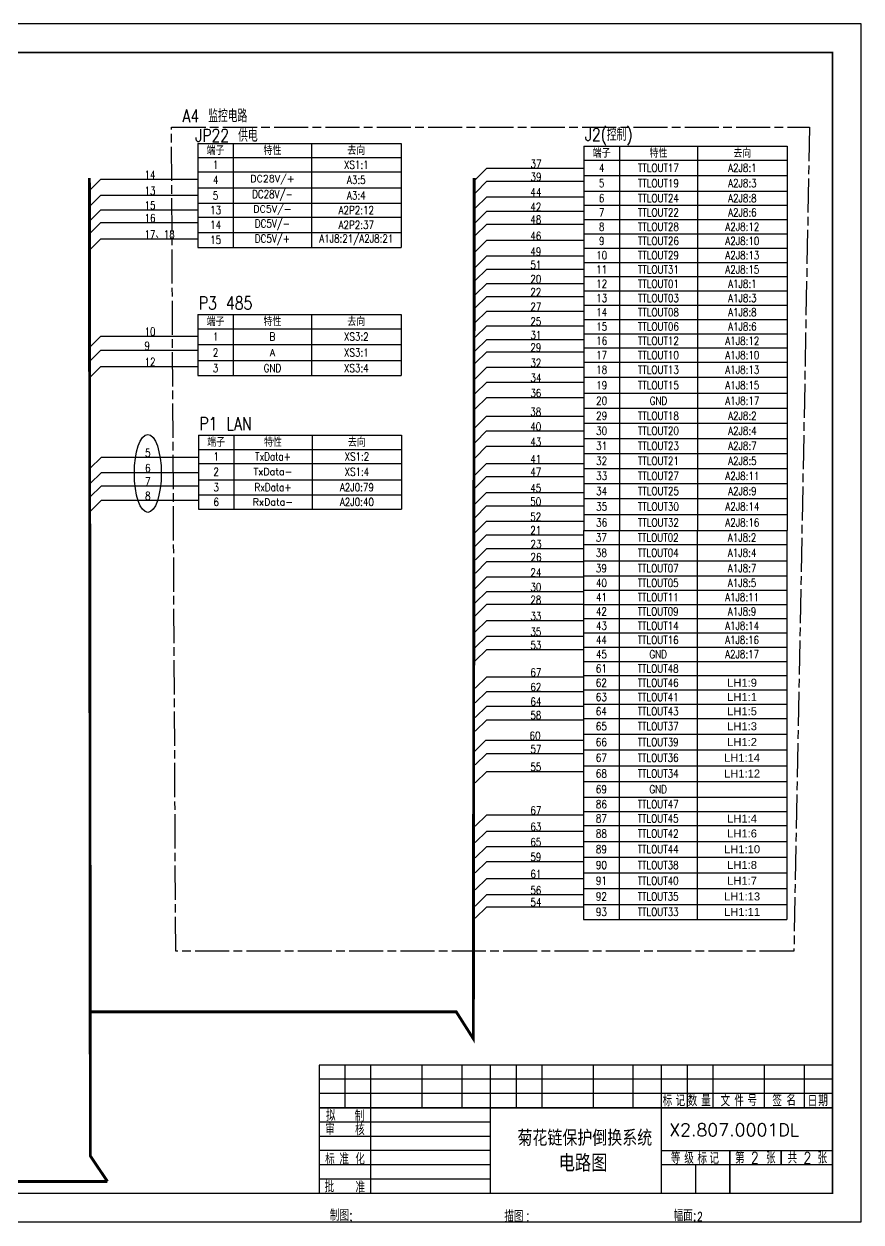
# Model space of a CAD drawing. Header units: millimetres. Extents: x 2141 to 3411, y 907 to 1899.
# Drawn here: x 3117.5 to 3411.1, y 1478.9 to 1899 of the extents above; entities that cross this region are included whole.
import ezdxf

# ---------------------------------------------------------------- set-up
doc = ezdxf.new("R2010")
doc.units = ezdxf.units.MM
doc.linetypes.add('CENTERLINE', pattern=[30, 12, -1.5, 3, -1.5, 12])
doc.layers.add('1', color=7, linetype='Continuous')
doc.layers.add('粗', color=7, linetype='Continuous')
doc.styles.add('HZ', font='txt', dxfattribs={"width": 0.8, "bigfont": 'HZDX'})
doc.styles.add('L', font='romanc.shx', dxfattribs={"width": 0.8, "bigfont": 'HZDX.shx'})
doc.styles.add('R', font='romanc', dxfattribs={"width": 0.8, "bigfont": 'hzdx'})
doc.styles.get("Standard").update_dxf_attribs({"font": 'arial.ttf'})

# ---------------------------------------------------------------- blocks, each defined once
blk = doc.blocks.new('*T6')
at = {"layer": '粗', "color": 0, "linetype": 'ByBlock', "lineweight": -2, "transparency": 16777216}
for p, q in [((0, 0), (71.26, 0)), ((0, 0), (0, -36.48)), ((12.43, 0), (12.43, -36.48)), ((39.86, 0), (39.86, -36.48)), ((71.26, 0), (71.26, -36.48)), ((0, -5), (71.26, -5)), ((0, -10), (71.26, -10)), ((0, -15.65), (71.26, -15.65)), ((0, -20.93), (71.26, -20.93)), ((0, -25.93), (71.26, -25.93)), ((0, -31.21), (71.26, -31.21)), ((0, -36.48), (71.26, -36.48))]:
    blk.add_line(p, q, dxfattribs=at)
at = {"layer": '粗', "color": 0, "transparency": 16777216, "attachment_point": 5, "style": 'L'}
for s, insert, char_height, width in [('{\\fSimSun|b0|i0|c134|p2;端子}', (6.22, -2.5), 2.8067, 11.4315), ('{\\fSimSun|b0|i0|c134|p2;特性}', (26.14, -2.5), 2.8067, 26.4235), ('{\\fSimSun|b0|i0|c134|p2;去向}', (55.56, -2.5), 2.8067, 30.4001), ('1', (6.22, -7.5), 2.81, 11.4315), ('XS1:1', (55.56, -7.5), 2.8, 30.4001), ('4', (6.22, -12.83), 2.81, 11.4315), ('A3:5', (55.56, -12.83), 2.807, 30.4001), ('DC28V/-', (26.14, -18.29), 2.807, 26.4235), ('5', (6.22, -18.29), 2.81, 11.4315), ('A3:4', (55.56, -18.29), 2.8, 30.4001), ('13', (6.22, -23.43), 2.807, 11.4315), ('A2P2:12', (55.56, -23.43), 2.807, 30.4001), ('14', (6.22, -28.57), 2.807, 11.4315), ('DC5V/-', (26.14, -28.57), 2.807, 26.4235), ('A2P2:37', (55.56, -28.57), 2.807, 30.4001), ('15', (6.22, -33.85), 2.807, 11.4315), ('DC5V/+', (26.14, -33.85), 2.807, 26.4235), ('A1J8:21/A2J8:21', (55.56, -33.85), 2.8067, 30.4001)]:
    blk.add_mtext(s, dxfattribs=dict(at, insert=insert, char_height=char_height, width=width))
at = {"layer": '粗', "color": 0, "transparency": 16777216, "char_height": 2.45, "width": 26.4235, "attachment_point": 5}
for s, insert in [('{\\Fromanc|c134;DC28V/+}', (26.14, -12.83)), ('{\\Fromanc|c134;DC5V/-}', (26.14, -23.43))]:
    blk.add_mtext(s, dxfattribs=dict(at, insert=insert))
blk = doc.blocks.new('*T11')
at = {"layer": '粗', "color": 0, "linetype": 'ByBlock', "lineweight": -2, "transparency": 16777216}
for p, q in [((0, 0), (71.26, 0)), ((0, 0), (0, -25.93)), ((12.43, 0), (12.43, -25.93)), ((39.86, 0), (39.86, -25.93)), ((71.26, 0), (71.26, -25.93)), ((0, -5), (71.26, -5)), ((0, -10), (71.26, -10)), ((0, -15.65), (71.26, -15.65)), ((0, -20.93), (71.26, -20.93)), ((0, -25.93), (71.26, -25.93))]:
    blk.add_line(p, q, dxfattribs=at)
at = {"layer": '粗', "color": 0, "transparency": 16777216, "attachment_point": 5, "style": 'L'}
for s, insert, char_height, width in [('{\\fSimSun|b0|i0|c134|p2;端子}', (6.22, -2.5), 2.8067, 11.4315), ('{\\fSimSun|b0|i0|c134|p2;特性}', (26.14, -2.5), 2.8067, 26.4235), ('{\\fSimSun|b0|i0|c134|p2;去向}', (55.56, -2.5), 2.8067, 30.4001), ('1', (6.22, -7.5), 2.81, 11.4315), ('TxData+', (26.14, -7.5), 2.807, 26.4235), ('XS1:2', (55.56, -7.5), 2.8, 30.4001), ('2', (6.22, -12.83), 2.81, 11.4315), ('XS1:4', (55.56, -12.83), 2.807, 30.4001), ('3', (6.22, -18.29), 2.81, 11.4315), ('RxData+', (26.14, -18.29), 2.807, 26.4235), ('A2J0:79', (55.56, -18.29), 2.8, 30.4001), ('6', (6.22, -23.43), 2.81, 11.4315), ('A2J0:40', (55.56, -23.43), 2.8, 30.4001)]:
    blk.add_mtext(s, dxfattribs=dict(at, insert=insert, char_height=char_height, width=width))
at = {"layer": '粗', "color": 0, "transparency": 16777216, "char_height": 2.45, "width": 26.4235, "attachment_point": 5}
for s, insert in [('{\\Fromanc|c134;TxData-}', (26.14, -12.83)), ('{\\Fromanc|c134;RxData-}', (26.14, -23.43))]:
    blk.add_mtext(s, dxfattribs=dict(at, insert=insert))
blk = doc.blocks.new('*T12')
at = {"layer": '粗', "color": 0, "linetype": 'ByBlock', "lineweight": -2, "transparency": 16777216}
for p, q in [((0, 0), (71.26, 0)), ((0, 0), (0, -134.78)), ((12.43, 0), (12.43, -134.78)), ((39.86, 0), (39.86, -134.78)), ((71.26, 0), (71.26, -134.78)), ((0, -5), (71.26, -5)), ((0, -10.28), (71.26, -10.28)), ((0, -15.78), (71.26, -15.78)), ((0, -20.78), (71.26, -20.78)), ((0, -25.78), (71.26, -25.78)), ((0, -30.78), (71.26, -30.78)), ((0, -35.78), (71.26, -35.78)), ((0, -40.78), (71.26, -40.78)), ((0, -45.78), (71.26, -45.78)), ((0, -50.78), (71.26, -50.78)), ((0, -55.78), (71.26, -55.78)), ((0, -60.78), (71.26, -60.78)), ((0, -65.78), (71.26, -65.78)), ((0, -70.78), (71.26, -70.78)), ((0, -75.78), (71.26, -75.78)), ((0, -81.05), (71.26, -81.05)), ((0, -86.65), (71.26, -86.65)), ((0, -91.93), (71.26, -91.93)), ((0, -97.2), (71.26, -97.2)), ((0, -102.48), (71.26, -102.48)), ((0, -107.76), (71.26, -107.76)), ((0, -113.03), (71.26, -113.03)), ((0, -118.31), (71.26, -118.31)), ((0, -123.59), (71.26, -123.59)), ((0, -129.18), (71.26, -129.18)), ((0, -134.78), (71.26, -134.78))]:
    blk.add_line(p, q, dxfattribs=at)
at = {"layer": '粗', "color": 0, "transparency": 16777216, "attachment_point": 5, "style": 'L'}
for s, insert, char_height, width in [('{\\fSimSun|b0|i0|c134|p2;端子}', (6.22, -2.5), 2.8067, 11.4315), ('{\\fSimSun|b0|i0|c134|p2;特性}', (26.14, -2.5), 2.8067, 26.4235), ('{\\fSimSun|b0|i0|c134|p2;去向}', (55.56, -2.5), 2.8067, 30.4001), ('4', (6.22, -7.64), 2.81, 11.4315), ('TTLOUT17', (26.14, -7.64), 2.807, 26.4235), ('5', (6.22, -13.03), 2.81, 11.4315), ('6', (6.22, -18.28), 2.81, 11.4315), ('TTLOUT24', (26.14, -18.28), 2.807, 26.4235), ('7', (6.22, -23.28), 2.81, 11.4315), ('TTLOUT22', (26.14, -23.28), 2.807, 26.4235), ('8', (6.22, -28.28), 2.81, 11.4315), ('TTLOUT28', (26.14, -28.28), 2.807, 26.4235), ('9', (6.22, -33.28), 2.81, 11.4315), ('TTLOUT26', (26.14, -33.28), 2.807, 26.4235), ('10', (6.22, -38.28), 2.807, 11.4315), ('TTLOUT29', (26.14, -38.28), 2.807, 26.4235), ('11', (6.22, -43.28), 2.807, 11.4315), ('TTLOUT31', (26.14, -43.28), 2.807, 26.4235), ('12', (6.22, -48.28), 2.807, 11.4315), ('TTLOUT01', (26.14, -48.28), 2.807, 26.4235), ('A1J8:1', (55.56, -48.28), 2.807, 30.4001), ('13', (6.22, -53.28), 2.807, 11.4315), ('TTLOUT03', (26.14, -53.28), 2.807, 26.4235), ('14', (6.22, -58.28), 2.807, 11.4315), ('TTLOUT08', (26.14, -58.28), 2.807, 26.4235), ('15', (6.22, -63.28), 2.807, 11.4315), ('TTLOUT06', (26.14, -63.28), 2.807, 26.4235), ('16', (6.22, -68.28), 2.807, 11.4315), ('TTLOUT12', (26.14, -68.28), 2.807, 26.4235), ('17', (6.22, -73.28), 2.807, 11.4315), ('TTLOUT10', (26.14, -73.28), 2.807, 26.4235), ('18', (6.22, -78.42), 2.807, 11.4315), ('TTLOUT13', (26.14, -78.42), 2.807, 26.4235), ('19', (6.22, -83.85), 2.807, 11.4315), ('TTLOUT15', (26.14, -83.85), 2.807, 26.4235), ('20', (6.22, -89.29), 2.807, 11.4315), ('GND', (26.14, -89.29), 2.807, 26.4235), ('29', (6.22, -94.56), 2.807, 11.4315), ('TTLOUT18', (26.14, -94.56), 2.807, 26.4235), ('30', (6.22, -99.84), 2.807, 11.4315), ('TTLOUT20', (26.14, -99.84), 2.807, 26.4235), ('31', (6.22, -105.12), 2.807, 11.4315), ('TTLOUT23', (26.14, -105.12), 2.807, 26.4235), ('32', (6.22, -110.39), 2.807, 11.4315), ('TTLOUT21', (26.14, -110.39), 2.807, 26.4235), ('33', (6.22, -115.67), 2.807, 11.4315), ('TTLOUT27', (26.14, -115.67), 2.807, 26.4235), ('34', (6.22, -120.95), 2.807, 11.4315), ('TTLOUT25', (26.14, -120.95), 2.807, 26.4235), ('35', (6.22, -126.38), 2.807, 11.4315), ('TTLOUT30', (26.14, -126.38), 2.807, 26.4235), ('36', (6.22, -131.98), 2.807, 11.4315), ('TTLOUT32', (26.14, -131.98), 2.807, 26.4235)]:
    blk.add_mtext(s, dxfattribs=dict(at, insert=insert, char_height=char_height, width=width))
at = {"layer": '粗', "color": 0, "transparency": 16777216, "char_height": 2.8067, "attachment_point": 5}
for s, insert, width in [('{\\Fromanc,hzdx|c134;\\W0.8;A2J8:1}', (55.56, -7.64), 30.4001), ('{\\Fromanc,hzdx|c134;\\W0.8;TTLOUT19}', (26.14, -13.03), 26.4235), ('{\\Fromanc,hzdx|c134;\\W0.8;A2J8:3}', (55.56, -13.03), 30.4001), ('{\\Fromanc,hzdx|c134;\\W0.8;A2J8:8}', (55.56, -18.28), 30.4001), ('{\\Fromanc,hzdx|c134;\\W0.8;A2J8:6}', (55.56, -23.28), 30.4001), ('{\\Fromanc,hzdx|c134;\\W0.8;A2J8:12}', (55.56, -28.28), 30.4001), ('{\\Fromanc,hzdx|c134;\\W0.8;A2J8:10}', (55.56, -33.28), 30.4001), ('{\\Fromanc,hzdx|c134;\\W0.8;A2J8:13}', (55.56, -38.28), 30.4001), ('{\\Fromanc,hzdx|c134;\\W0.8;A2J8:15}', (55.56, -43.28), 30.4001), ('{\\Fromanc,hzdx|c134;\\W0.8;A1J8:3}', (55.56, -53.28), 30.4001), ('{\\Fromanc,hzdx|c134;\\W0.8;A1J8:8}', (55.56, -58.28), 30.4001), ('{\\Fromanc,hzdx|c134;\\W0.8;A1J8:6}', (55.56, -63.28), 30.4001), ('{\\Fromanc,hzdx|c134;\\W0.8;A1J8:12}', (55.56, -68.28), 30.4001), ('{\\Fromanc,hzdx|c134;\\W0.8;A1J8:10}', (55.56, -73.28), 30.4001), ('{\\Fromanc,hzdx|c134;\\W0.8;A1J8:13}', (55.56, -78.42), 30.4001), ('{\\Fromanc,hzdx|c134;\\W0.8;A1J8:15}', (55.56, -83.85), 30.4001), ('{\\Fromanc,hzdx|c134;\\W0.8;A1J8:17}', (55.56, -89.29), 30.4001), ('{\\Fromanc,hzdx|c134;\\W0.8;A2J8:2}', (55.56, -94.56), 30.4001), ('{\\Fromanc,hzdx|c134;\\W0.8;A2J8:4}', (55.56, -99.84), 30.4001), ('{\\Fromanc,hzdx|c134;\\W0.8;A2J8:7}', (55.56, -105.12), 30.4001), ('{\\Fromanc,hzdx|c134;\\W0.8;A2J8:5}', (55.56, -110.39), 30.4001), ('{\\Fromanc,hzdx|c134;\\W0.8;A2J8:11}', (55.56, -115.67), 30.4001), ('{\\Fromanc,hzdx|c134;\\W0.8;A2J8:9}', (55.56, -120.95), 30.4001), ('{\\Fromanc,hzdx|c134;\\W0.8;A2J8:14}', (55.56, -126.38), 30.4001), ('{\\Fromanc,hzdx|c134;\\W0.8;A2J8:16}', (55.56, -131.98), 30.4001)]:
    blk.add_mtext(s, dxfattribs=dict(at, insert=insert, width=width))
blk = doc.blocks.new('*T17')
at = {"layer": '粗', "color": 0, "linetype": 'ByBlock', "lineweight": -2, "transparency": 16777216}
for p, q in [((0, 0), (71.26, 0)), ((0, 0), (0, -21.43)), ((12.43, 0), (12.43, -21.43)), ((39.86, 0), (39.86, -21.43)), ((71.26, 0), (71.26, -21.43)), ((0, -5), (71.26, -5)), ((0, -10.5), (71.26, -10.5)), ((0, -16.15), (71.26, -16.15)), ((0, -21.43), (71.26, -21.43))]:
    blk.add_line(p, q, dxfattribs=at)
at = {"layer": '粗', "color": 0, "transparency": 16777216, "attachment_point": 5, "style": 'L'}
for s, insert, char_height, width in [('{\\fSimSun|b0|i0|c134|p2;端子}', (6.22, -2.5), 2.8067, 11.4315), ('{\\fSimSun|b0|i0|c134|p2;特性}', (26.14, -2.5), 2.8067, 26.4235), ('{\\fSimSun|b0|i0|c134|p2;去向}', (55.56, -2.5), 2.8067, 30.4001), ('1', (6.22, -7.75), 2.81, 11.4315), ('B', (26.14, -7.75), 2.81, 26.4235), ('XS3:2', (55.56, -7.75), 2.8, 30.4001), ('2', (6.22, -13.33), 2.81, 11.4315), ('XS3:1', (55.56, -13.33), 2.807, 30.4001), ('3', (6.22, -18.79), 2.81, 11.4315), ('GND', (26.14, -18.79), 2.807, 26.4235), ('XS3:4', (55.56, -18.79), 2.8, 30.4001)]:
    blk.add_mtext(s, dxfattribs=dict(at, insert=insert, char_height=char_height, width=width))
at = {"layer": '粗', "color": 0, "transparency": 16777216, "insert": (26.14, -13.33), "char_height": 2.45, "width": 26.4235, "attachment_point": 5}
blk.add_mtext('{\\Fromanc|c134;A}', dxfattribs=at)
blk = doc.blocks.new('*T18')
at = {"layer": '粗', "color": 0, "linetype": 'ByBlock', "lineweight": -2, "transparency": 16777216}
for p, q in [((0, 0), (71.26, 0)), ((0, 0), (0, -136.39)), ((12.43, 0), (12.43, -136.39)), ((39.86, 0), (39.86, -136.39)), ((71.26, 0), (71.26, -136.39)), ((0, -5), (71.26, -5)), ((0, -10.65), (71.26, -10.65)), ((0, -15.93), (71.26, -15.93)), ((0, -20.93), (71.26, -20.93)), ((0, -25.93), (71.26, -25.93)), ((0, -30.93), (71.26, -30.93)), ((0, -35.93), (71.26, -35.93)), ((0, -40.93), (71.26, -40.93)), ((0, -45.93), (71.26, -45.93)), ((0, -50.93), (71.26, -50.93)), ((0, -55.93), (71.26, -55.93)), ((0, -60.93), (71.26, -60.93)), ((0, -65.93), (71.26, -65.93)), ((0, -71.45), (71.26, -71.45)), ((0, -76.97), (71.26, -76.97)), ((0, -82.49), (71.26, -82.49)), ((0, -88), (71.26, -88)), ((0, -93.52), (71.26, -93.52)), ((0, -98.52), (71.26, -98.52)), ((0, -103.52), (71.26, -103.52)), ((0, -109.04), (71.26, -109.04)), ((0, -114.56), (71.26, -114.56)), ((0, -120.08), (71.26, -120.08)), ((0, -125.6), (71.26, -125.6)), ((0, -131.11), (71.26, -131.11)), ((0, -136.39), (71.26, -136.39))]:
    blk.add_line(p, q, dxfattribs=at)
at = {"layer": '粗', "color": 0, "transparency": 16777216, "char_height": 2.807, "attachment_point": 5, "style": 'L'}
for s, insert, width in [('37', (6.22, -2.5), 11.4315), ('TTLOUT02', (26.14, -2.5), 26.4235), ('38', (6.22, -7.83), 11.4315), ('TTLOUT04', (26.14, -7.83), 26.4235), ('39', (6.22, -13.29), 11.4315), ('TTLOUT07', (26.14, -13.29), 26.4235), ('40', (6.22, -18.43), 11.4315), ('TTLOUT05', (26.14, -18.43), 26.4235), ('41', (6.22, -23.43), 11.4315), ('TTLOUT11', (26.14, -23.43), 26.4235), ('42', (6.22, -28.43), 11.4315), ('TTLOUT09', (26.14, -28.43), 26.4235), ('43', (6.22, -33.43), 11.4315), ('TTLOUT14', (26.14, -33.43), 26.4235), ('44', (6.22, -38.43), 11.4315), ('TTLOUT16', (26.14, -38.43), 26.4235), ('45', (6.22, -43.43), 11.4315), ('GND', (26.14, -43.43), 26.4235), ('61', (6.22, -48.43), 11.4315), ('TTLOUT48', (26.14, -48.43), 26.4235), ('62', (6.22, -53.43), 11.4315), ('TTLOUT46', (26.14, -53.43), 26.4235), ('63', (6.22, -58.43), 11.4315), ('TTLOUT41', (26.14, -58.43), 26.4235), ('64', (6.22, -63.43), 11.4315), ('TTLOUT43', (26.14, -63.43), 26.4235), ('65', (6.22, -68.69), 11.4315), ('TTLOUT37', (26.14, -68.69), 26.4235), ('66', (6.22, -74.21), 11.4315), ('TTLOUT39', (26.14, -74.21), 26.4235), ('67', (6.22, -79.73), 11.4315), ('TTLOUT36', (26.14, -79.73), 26.4235), ('68', (6.22, -85.24), 11.4315), ('TTLOUT34', (26.14, -85.24), 26.4235), ('69', (6.22, -90.76), 11.4315), ('GND', (26.14, -90.76), 26.4235), ('86', (6.22, -96.02), 11.4315), ('TTLOUT47', (26.14, -96.02), 26.4235), ('87', (6.22, -101.02), 11.4315), ('TTLOUT45', (26.14, -101.02), 26.4235), ('88', (6.22, -106.28), 11.4315), ('TTLOUT42', (26.14, -106.28), 26.4235), ('89', (6.22, -111.8), 11.4315), ('90', (6.22, -117.32), 11.4315), ('91', (6.22, -122.84), 11.4315), ('92', (6.22, -128.36), 11.4315), ('93', (6.22, -133.75), 11.4315)]:
    blk.add_mtext(s, dxfattribs=dict(at, insert=insert, width=width))
at = {"layer": '粗', "color": 0, "transparency": 16777216, "attachment_point": 5}
for s, insert, char_height, width in [('{\\Fromanc,hzdx|c134;\\W0.8;A1J8:2}', (55.56, -2.5), 2.8067, 30.4001), ('{\\Fromanc,hzdx|c134;\\W0.8;A1J8:4}', (55.56, -7.83), 2.8067, 30.4001), ('{\\Fromanc,hzdx|c134;\\W0.8;A1J8:7}', (55.56, -13.29), 2.8067, 30.4001), ('{\\Fromanc,hzdx|c134;\\W0.8;A1J8:5}', (55.56, -18.43), 2.8067, 30.4001), ('{\\Fromanc,hzdx|c134;\\W0.8;A1J8:11}', (55.56, -23.43), 2.8067, 30.4001), ('{\\Fromanc,hzdx|c134;\\W0.8;A1J8:9}', (55.56, -28.43), 2.8067, 30.4001), ('{\\Fromanc,hzdx|c134;\\W0.8;A1J8:14}', (55.56, -33.43), 2.8067, 30.4001), ('{\\Fromanc,hzdx|c134;\\W0.8;A1J8:16}', (55.56, -38.43), 2.8067, 30.4001), ('{\\Fromanc,hzdx|c134;\\W0.8;A2J8:17}', (55.56, -43.43), 2.8067, 30.4001), ('LH1:9', (55.56, -53.43), 2.807, 30.4001), ('LH1:1', (55.56, -58.43), 2.807, 30.4001), ('LH1:5', (55.56, -63.43), 2.807, 30.4001), ('LH1:3', (55.56, -68.69), 2.807, 30.4001), ('LH1:2', (55.56, -74.21), 2.807, 30.4001), ('LH1:14', (55.56, -79.73), 2.807, 30.4001), ('LH1:12', (55.56, -85.24), 2.807, 30.4001), ('LH1:4', (55.56, -101.02), 2.807, 30.4001), ('LH1:6', (55.56, -106.28), 2.807, 30.4001), ('{\\Fromanc,hzdx|c134;\\W0.8;TTLOUT44}', (26.14, -111.8), 2.8067, 26.4235), ('LH1:10', (55.56, -111.8), 2.807, 30.4001), ('{\\Fromanc,hzdx|c134;\\W0.8;TTLOUT38}', (26.14, -117.32), 2.8067, 26.4235), ('LH1:8', (55.56, -117.32), 2.807, 30.4001), ('{\\Fromanc,hzdx|c134;\\W0.8;TTLOUT40}', (26.14, -122.84), 2.8067, 26.4235), ('LH1:7', (55.56, -122.84), 2.807, 30.4001), ('{\\Fromanc,hzdx|c134;\\W0.8;TTLOUT35}', (26.14, -128.36), 2.8067, 26.4235), ('LH1:13', (55.56, -128.36), 2.807, 30.4001), ('{\\Fromanc,hzdx|c134;\\W0.8;TTLOUT33}', (26.14, -133.75), 2.8067, 26.4235), ('LH1:11', (55.56, -133.75), 2.807, 30.4001)]:
    blk.add_mtext(s, dxfattribs=dict(at, insert=insert, char_height=char_height, width=width))

msp = doc.modelspace()

# ---------------------------------------------------------------- linework, layer by layer
at = {"color": 7}
for p, q in [((3279.889, 1848.41), (3275.889, 1844.41)), ((3144.505, 1844.587), (3140.505, 1840.587)), ((3279.889, 1843.796), (3275.889, 1839.796)), ((3144.505, 1838.939), (3140.505, 1834.939)), ((3279.835, 1838.41), (3275.835, 1834.41)), ((3144.505, 1833.828), (3140.505, 1829.828)), ((3279.835, 1833.3), (3275.835, 1829.3)), ((3144.505, 1829.355), (3140.505, 1825.355)), ((3279.835, 1828.826), (3275.835, 1824.826)), ((3144.505, 1823.648), (3140.505, 1819.648)), ((3279.835, 1823.119), (3275.835, 1819.119)), ((3279.835, 1817.639), (3275.835, 1813.639)), ((3279.835, 1812.974), (3275.835, 1808.974)), ((3279.835, 1807.979), (3275.835, 1803.979)), ((3279.835, 1803.417), (3275.835, 1799.417)), ((3279.835, 1798.29), (3275.835, 1794.29)), ((3144.505, 1789.567), (3140.505, 1785.567)), ((3279.835, 1793.161), (3275.835, 1789.161)), ((3279.835, 1788.369), (3275.835, 1784.369)), ((3144.505, 1784.579), (3140.505, 1780.579)), ((3279.835, 1783.989), (3275.835, 1779.989)), ((3144.505, 1778.931), (3140.505, 1774.931)), ((3279.835, 1778.595), (3275.835, 1774.595)), ((3279.835, 1773.379), (3275.835, 1769.379)), ((3279.835, 1768.039), (3275.835, 1764.039)), ((3279.8, 1761.465), (3275.8, 1757.465)), ((3279.8, 1756.277), (3275.8, 1752.277)), ((3279.8, 1750.899), (3275.8, 1746.899)), ((3144.702, 1747.065), (3140.702, 1743.065)), ((3279.8, 1744.901), (3275.8, 1740.901)), ((3144.702, 1741.703), (3140.702, 1737.703)), ((3279.8, 1740.362), (3275.8, 1736.362)), ((3144.702, 1737.065), (3140.702, 1733.065)), ((3144.702, 1731.955), (3140.702, 1727.955)), ((3279.799, 1734.688), (3275.799, 1730.688)), ((3279.799, 1729.987), (3275.799, 1725.987)), ((3279.799, 1724.638), (3275.799, 1720.638)), ((3279.799, 1719.903), (3275.799, 1715.903)), ((3279.889, 1715.087), (3275.889, 1711.087)), ((3279.889, 1710.474), (3275.889, 1706.474)), ((3279.835, 1705.087), (3275.835, 1701.087)), ((3279.835, 1699.977), (3275.835, 1695.977)), ((3279.835, 1695.504), (3275.835, 1691.504)), ((3279.835, 1689.797), (3275.835, 1685.797)), ((3279.835, 1684.316), (3275.835, 1680.316)), ((3279.835, 1679.652), (3275.835, 1675.652)), ((3279.835, 1670.094), (3275.835, 1666.094)), ((3279.835, 1664.968), (3275.835, 1660.968)), ((3279.835, 1659.838), (3275.835, 1655.838)), ((3279.835, 1655.046), (3275.835, 1651.046)), ((3279.569, 1647.879), (3275.569, 1643.879)), ((3279.835, 1643.174), (3275.835, 1639.174)), ((3279.835, 1636.935), (3275.835, 1632.935)), ((3279.835, 1621.696), (3275.835, 1617.696)), ((3279.835, 1615.987), (3275.835, 1611.987)), ((3279.835, 1610.609), (3275.835, 1606.609)), ((3279.835, 1605.376), (3275.835, 1601.376)), ((3279.835, 1599.419), (3275.835, 1595.419)), ((3279.835, 1593.71), (3275.835, 1589.71)), ((3279.835, 1589.491), (3275.835, 1585.491))]:
    msp.add_line(p, q, dxfattribs=at)
for p, q in [((3279.889, 1848.41), (3313.925, 1848.41)), ((3144.505, 1844.587), (3178.542, 1844.587)), ((3279.889, 1843.796), (3313.925, 1843.796)), ((3144.505, 1838.939), (3178.542, 1838.939)), ((3279.835, 1838.41), (3313.871, 1838.41)), ((3144.505, 1833.828), (3178.542, 1833.828)), ((3279.835, 1833.3), (3313.871, 1833.3)), ((3144.505, 1829.355), (3178.542, 1829.355)), ((3279.835, 1828.826), (3313.871, 1828.826)), ((3144.505, 1823.648), (3178.542, 1823.648)), ((3279.835, 1823.119), (3313.871, 1823.119)), ((3279.835, 1817.639), (3313.871, 1817.639)), ((3279.835, 1812.974), (3313.871, 1812.974)), ((3279.835, 1807.979), (3313.871, 1807.979)), ((3279.835, 1803.417), (3313.871, 1803.417)), ((3279.835, 1798.29), (3313.871, 1798.29)), ((3144.505, 1789.567), (3178.542, 1789.567)), ((3279.835, 1793.161), (3313.871, 1793.161)), ((3279.835, 1788.369), (3313.871, 1788.369)), ((3144.505, 1784.579), (3178.542, 1784.579)), ((3279.835, 1783.989), (3313.871, 1783.989)), ((3144.505, 1778.931), (3178.542, 1778.931)), ((3279.835, 1778.595), (3313.871, 1778.595)), ((3279.835, 1773.379), (3313.871, 1773.379)), ((3279.835, 1768.039), (3313.871, 1768.039)), ((3279.8, 1761.465), (3313.836, 1761.465)), ((3279.8, 1756.277), (3313.836, 1756.277)), ((3279.8, 1750.899), (3313.836, 1750.899)), ((3144.702, 1747.065), (3178.738, 1747.065)), ((3279.8, 1744.901), (3313.836, 1744.901)), ((3144.702, 1741.703), (3178.738, 1741.703)), ((3279.8, 1740.362), (3313.836, 1740.362)), ((3144.702, 1737.065), (3178.738, 1737.065)), ((3144.702, 1731.955), (3178.738, 1731.955)), ((3279.8, 1734.688), (3313.836, 1734.688)), ((3279.799, 1729.987), (3313.836, 1729.987)), ((3279.799, 1724.638), (3313.836, 1724.638)), ((3279.799, 1719.903), (3313.836, 1719.903)), ((3279.889, 1715.087), (3313.925, 1715.087)), ((3279.889, 1710.474), (3313.925, 1710.474)), ((3279.835, 1705.087), (3313.871, 1705.087)), ((3279.835, 1699.977), (3313.871, 1699.977)), ((3279.835, 1695.504), (3313.871, 1695.504)), ((3279.835, 1689.797), (3313.871, 1689.797)), ((3279.835, 1684.316), (3313.871, 1684.316)), ((3279.835, 1679.652), (3313.871, 1679.652)), ((3279.835, 1670.094), (3313.871, 1670.094)), ((3279.835, 1664.968), (3313.871, 1664.968)), ((3279.835, 1659.838), (3313.871, 1659.838)), ((3279.835, 1655.046), (3313.871, 1655.046)), ((3279.569, 1647.879), (3313.606, 1647.879)), ((3279.835, 1643.174), (3313.871, 1643.174)), ((3279.835, 1636.935), (3313.871, 1636.935)), ((3279.835, 1621.696), (3313.871, 1621.696)), ((3279.835, 1615.987), (3313.871, 1615.987)), ((3279.835, 1610.61), (3313.871, 1610.61)), ((3279.835, 1605.376), (3313.871, 1605.376)), ((3279.835, 1599.419), (3313.871, 1599.419)), ((3279.835, 1593.71), (3313.871, 1593.71)), ((3279.835, 1589.491), (3313.871, 1589.491))]:
    msp.add_line(p, q)
at = {"color": 7, "linetype": 'CENTERLINE'}
msp.add_line((3401.113, 1541.785), (3401.113, 1808.158), dxfattribs=at)
at = {"color": 7}
msp.add_lwpolyline([(3411.113, 1478.965), (3411.113, 1898.965), (2817.113, 1898.965), (2817.113, 1478.965)], close=True, dxfattribs=at)
at = {"color": 7, "const_width": 0.5}
msp.add_lwpolyline([(3401.113, 1488.965), (3401.113, 1888.965), (2842.113, 1888.965), (2842.113, 1488.965)], close=True, dxfattribs=at)
at = {"linetype": 'CENTERLINE'}
msp.add_lwpolyline([(3169.278, 1862.82), (3393.057, 1862.82), (3387.559, 1573.923), (3170.783, 1573.923)], close=True, dxfattribs=at)
at = {"color": 7, "const_width": 0.5}
for points in [[(3221.113, 1533.965), (3221.113, 1488.983)], [(3281.113, 1488.965), (3281.113, 1533.965), (3401.113, 1533.965)], [(3341.113, 1533.965), (3341.113, 1488.983)], [(3401.113, 1518.965), (3221.113, 1518.965)], [(3401.113, 1503.965), (3341.113, 1503.965)], [(3365.113, 1503.965), (3365.113, 1488.983)], [(3383.113, 1503.965), (3383.113, 1498.965)]]:
    msp.add_lwpolyline(points, dxfattribs=at)
at = {"color": 7}
for points in [[(3281.113, 1533.965), (3221.113, 1533.965)], [(3230.113, 1533.965), (3230.113, 1518.965)], [(3239.113, 1533.965), (3239.113, 1488.983)], [(3257.113, 1533.965), (3257.113, 1518.965)], [(3271.113, 1533.965), (3271.113, 1518.965)], [(3290.113, 1533.965), (3290.113, 1518.965)], [(3299.113, 1533.965), (3299.113, 1518.965)], [(3317.113, 1533.965), (3317.113, 1518.965)], [(3331.113, 1533.965), (3331.113, 1518.965)], [(3350.113, 1533.965), (3350.113, 1518.965)], [(3359.113, 1533.965), (3359.113, 1518.965)], [(3377.113, 1533.965), (3377.113, 1518.965)], [(3391.113, 1533.965), (3391.113, 1518.965)], [(3401.113, 1528.965), (3221.113, 1528.965)], [(3401.113, 1523.965), (3221.113, 1523.965)], [(3281.113, 1513.965), (3221.113, 1513.965)], [(3281.113, 1508.965), (3221.113, 1508.965)], [(3281.113, 1503.965), (3221.113, 1503.965)], [(3281.113, 1498.965), (3221.113, 1498.965)], [(3401.113, 1498.965), (3341.113, 1498.965)], [(3353.113, 1498.965), (3353.113, 1488.983)], [(3281.113, 1493.965), (3221.113, 1493.965)], [(3281.113, 1488.965), (3221.113, 1488.965)]]:
    msp.add_lwpolyline(points, dxfattribs=at)
msp.add_ellipse((3160.99, 1741.376), major_axis=(0, -13.645), ratio=0.34611)
at = {"layer": '1', "color": 7, "linetype": 'Continuous', "const_width": 1}
for points in [[(3275.457, 1844.915), (3275.156, 1543.176), (3269.156, 1552.619), (3140.201, 1552.619)], [(3140.501, 1844.915), (3140.836, 1502.091), (3146.836, 1493.157), (3146.836, 1493.157)], [(2854.159, 1842.576), (2854.159, 1499.157), (2860.159, 1493.157), (3146.836, 1493.157)]]:
    msp.add_lwpolyline(points, dxfattribs=at)

# ---------------------------------------------------------------- block references
for name, p in [('*T6', (3178.542, 1857.106)), ('*T12', (3313.925, 1856.161)), ('*T17', (3178.542, 1797.099)), ('*T11', (3178.738, 1754.817)), ('*T18', (3313.831, 1721.42))]:
    msp.add_blockref(name, p)

# ---------------------------------------------------------------- texts
at = {"width": 0.8}
for s, height, style, p in [('A4 监控电路', 4.4906, 'HZ', (3173.146, 1864.487)), ('JP22 供电', 4.4906, 'HZ', (3177.626, 1857.634)), ('J2(控制)', 4.4906, 'HZ', (3314.275, 1857.954)), ('37', 2.8066, 'R', (3295.197, 1848.546)), ('14', 2.8066, 'R', (3159.814, 1844.723)), ('39', 2.8066, 'R', (3295.197, 1843.933)), ('13', 2.8066, 'R', (3159.814, 1839.075)), ('44', 2.8066, 'R', (3295.143, 1838.546)), ('15', 2.8066, 'R', (3159.814, 1833.965)), ('42', 2.8066, 'R', (3295.143, 1833.436)), ('16', 2.8066, 'R', (3159.814, 1829.491)), ('48', 2.8066, 'R', (3295.143, 1828.963)), ('17、18', 2.8066, 'R', (3159.814, 1823.784)), ('46', 2.8066, 'R', (3295.143, 1823.256)), ('49', 2.8066, 'R', (3295.143, 1817.775)), ('51', 2.8066, 'R', (3295.143, 1813.111)), ('20', 2.8066, 'R', (3295.143, 1808.115)), ('22', 2.8066, 'R', (3295.143, 1803.553)), ('P3 485', 4.4906, 'HZ', (3178.892, 1798.891)), ('27', 2.8066, 'R', (3295.143, 1798.427)), ('25', 2.8066, 'R', (3295.143, 1793.297)), ('10', 2.8066, 'R', (3159.814, 1789.704)), ('31', 2.8066, 'R', (3295.143, 1788.505)), ('9', 2.807, 'R', (3159.814, 1784.715)), ('29', 2.8066, 'R', (3295.143, 1784.126)), ('12', 2.8066, 'R', (3159.814, 1779.067)), ('32', 2.8066, 'R', (3295.143, 1778.731)), ('34', 2.8066, 'R', (3295.143, 1773.516)), ('36', 2.8066, 'R', (3295.143, 1768.175)), ('38', 2.8066, 'R', (3295.108, 1761.601)), ('P1 LAN', 4.4906, 'HZ', (3179.088, 1756.609)), ('40', 2.8066, 'R', (3295.108, 1756.414)), ('43', 2.8066, 'R', (3295.108, 1751.036)), ('5', 2.807, 'R', (3160.01, 1747.202)), ('41', 2.8066, 'R', (3295.108, 1745.038)), ('6', 2.807, 'R', (3160.01, 1741.839)), ('47', 2.8066, 'R', (3295.108, 1740.499)), ('7', 2.807, 'R', (3160.01, 1737.202)), ('8', 2.807, 'R', (3160.01, 1732.092)), ('45', 2.8066, 'R', (3295.108, 1734.825)), ('50', 2.8066, 'R', (3295.108, 1730.124)), ('52', 2.8066, 'R', (3295.108, 1724.774)), ('21', 2.8066, 'R', (3295.108, 1720.039)), ('23', 2.8066, 'R', (3295.197, 1715.224)), ('26', 2.8066, 'R', (3295.197, 1710.61)), ('24', 2.8066, 'R', (3295.143, 1705.224)), ('30', 2.8066, 'R', (3295.143, 1700.114)), ('28', 2.8066, 'R', (3295.143, 1695.64)), ('33', 2.8066, 'R', (3295.143, 1689.933)), ('35', 2.8066, 'R', (3295.143, 1684.452)), ('53', 2.8066, 'R', (3295.143, 1679.788)), ('67', 2.8066, 'R', (3295.143, 1670.231)), ('62', 2.8066, 'R', (3295.143, 1665.104)), ('64', 2.8066, 'R', (3295.143, 1659.975)), ('58', 2.8066, 'R', (3295.143, 1655.183)), ('60', 2.8066, 'R', (3294.877, 1648.015)), ('57', 2.8066, 'R', (3295.143, 1643.311)), ('55', 2.8066, 'R', (3295.143, 1637.071)), ('67', 2.8066, 'R', (3295.143, 1621.832)), ('63', 2.8066, 'R', (3295.143, 1616.124)), ('65', 2.8066, 'R', (3295.143, 1610.746)), ('59', 2.8066, 'R', (3295.143, 1605.512)), ('61', 2.8066, 'R', (3295.143, 1599.555)), ('56', 2.8066, 'R', (3295.143, 1593.847)), ('54', 2.8066, 'R', (3295.143, 1589.627))]:
    msp.add_text(s, height=height, dxfattribs=dict(at, style=style)).set_placement(p)
at = {"color": 7, "style": 'L', "width": 0.8}
for s, height, p in [('标', 4, (3341.529, 1519.491)), ('记', 4, (3346.075, 1519.491)), ('数', 4, (3350.33, 1519.543)), ('量', 4, (3355.05, 1519.543)), ('文', 4, (3361.863, 1519.491)), ('件', 4, (3366.682, 1519.491)), ('号', 4, (3371.291, 1519.543)), ('签  ', 4, (3380.011, 1519.543)), ('名', 4, (3384.941, 1519.696)), ('日', 4, (3392.406, 1519.39)), ('期', 4, (3396.121, 1519.543)), ('拟', 4, (3223.474, 1514.294)), ('制', 4, (3233.54, 1514.099)), ('审   ', 4, (3223.205, 1509.464)), ('核', 4, (3233.682, 1509.361)), ('等', 4, (3344.411, 1499.327)), ('级', 4, (3349.131, 1499.327)), ('标', 4, (3353.724, 1499.327)), ('第 2', 4, (3366.918, 1499.437)), ('张', 4, (3377.761, 1499.437)), ('共 2 张', 4, (3385.367, 1499.437)), ('标', 4, (3223.168, 1498.949)), ('准', 4, (3228.173, 1499.081)), ('化', 4, (3233.74, 1499.081)), ('记', 4, (3357.933, 1499.327)), ('批', 4, (3222.994, 1489.357)), ('准', 4, (3233.813, 1489.181)), ('制图:', 4, (3224.838, 1479.338)), ('描图', 4, (3286.035, 1478.931)), ('幅面:', 4, (3345.367, 1479.265)), (':', 4, (3293.558, 1479.169)), ('2', 3, (3353.562, 1479.35))]:
    msp.add_text(s, height=height, dxfattribs=at).set_placement(p)
at = {"color": 7, "style": 'L'}
for s, height, p in [('X2.807.0001DL', 4.46621, (3343.807, 1509.013)), ('菊花链保护倒换系统', 5.5248, (3290.625, 1505.625)), ('电路图', 6, (3305.073, 1496.566))]:
    msp.add_text(s, height=height, dxfattribs=at).set_placement(p)

doc.saveas('drawing.dxf')
